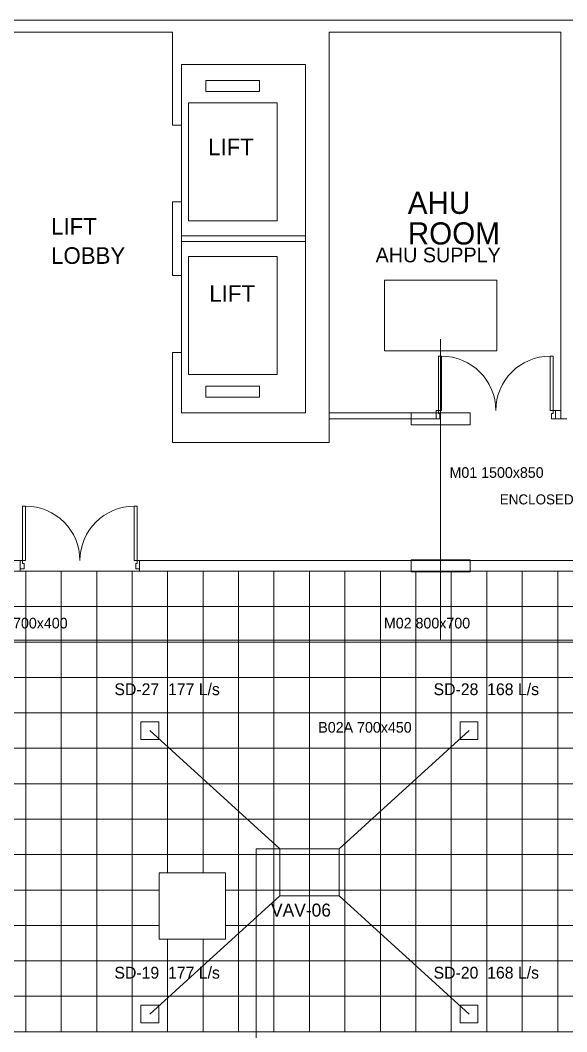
# Model space of a CAD drawing. Header units: millimetres. Extents: x 63846 to 119346, y 12149 to 46142.
# Drawn here: x 76433 to 85679, y 28796 to 45926 of the extents above; entities that cross this region are included whole.
import ezdxf

# ---------------------------------------------------------------- set-up
doc = ezdxf.new("R2010")
doc.units = ezdxf.units.MM
for name, color, linetype, lineweight in [('ARCH', 8, 'Continuous', 5), ('Ceiling Grid', 9, 'Continuous', 5), ('M-DUCT', 5, 'Continuous', 40), ('M-DUCT-TEXT', 5, 'Continuous', 18), ('M-FLEX', 3, 'Continuous', 18), ('M-REVIEW', 1, 'Continuous', 30), ('M-SUP-DIFF', 5, 'Continuous', 30), ('M-TEXT', 7, 'Continuous', 18), ('M-VAV', 6, 'Continuous', 30)]:
    doc.layers.add(name, color=color, linetype=linetype, lineweight=lineweight)

msp = doc.modelspace()

# ---------------------------------------------------------------- linework, layer by layer
at = {"layer": 'ARCH', "lineweight": 15}
for p, q in [((95209, 45926), (64346, 45926)), ((64346, 45926), (109346, 45926)), ((85579, 45726), (81659, 45726)), ((78783, 30363), (78783, 31488)), ((79908, 31488), (78783, 31488)), ((78783, 31488), (78783, 30363)), ((79908, 30363), (79908, 31488)), ((78783, 30363), (79908, 30363))]:
    msp.add_line(p, q, dxfattribs=at)
at = {"layer": 'ARCH', "linetype": 'ByBlock', "lineweight": 9}
for p, q in [((79009, 45726), (75959, 45726)), ((79009, 45726), (79009, 44151)), ((81659, 45726), (81659, 38776)), ((85579, 45726), (85579, 39176)), ((81259, 45176), (79159, 45176)), ((81259, 45176), (79159, 45176)), ((79159, 45176), (79159, 44151)), ((81259, 45176), (81259, 39276)), ((80480, 44906), (79574, 44906)), ((79574, 44906), (79574, 44721)), ((80480, 44721), (80480, 44906)), ((79574, 44721), (80480, 44721)), ((79277, 44526), (79277, 42526)), ((80777, 44526), (79277, 44526)), ((80777, 44526), (80777, 42526)), ((79159, 44151), (79009, 44151)), ((79159, 44151), (79159, 42851)), ((79009, 42851), (79009, 41601)), ((79009, 42851), (79159, 42851)), ((79159, 42851), (79159, 41601)), ((79277, 42526), (80777, 42526)), ((79159, 42276), (81259, 42276)), ((79159, 42176), (81259, 42176)), ((81259, 42176), (81259, 39476)), ((79277, 39926), (79277, 41926)), ((79277, 41926), (80777, 41926)), ((80777, 39926), (80777, 41926)), ((79009, 41601), (79159, 41601)), ((79159, 40301), (79159, 41601)), ((79009, 40301), (79009, 38776)), ((79159, 40301), (79009, 40301)), ((79159, 40301), (79159, 39276)), ((83509, 39316), (83509, 40236)), ((83559, 40236), (83509, 40236)), ((83559, 40236), (83559, 39316)), ((85399, 40236), (85399, 39316)), ((85399, 40236), (85449, 40236)), ((85449, 39316), (85449, 40236)), ((80777, 39926), (79277, 39926)), ((79574, 39730), (80480, 39730)), ((79574, 39545), (79574, 39730)), ((80480, 39730), (80480, 39545)), ((80480, 39545), (79574, 39545)), ((81259, 39276), (79159, 39276)), ((81659, 39276), (83469, 39276)), ((83469, 39316), (83509, 39316)), ((83469, 39176), (83469, 39316)), ((83469, 39301), (83469, 39301)), ((83509, 39316), (83509, 39266)), ((83559, 39316), (83509, 39316)), ((83509, 39266), (83534, 39266)), ((83534, 39266), (83534, 39176)), ((85399, 39316), (85449, 39316)), ((85449, 39266), (85424, 39266)), ((85424, 39266), (85424, 39176)), ((85579, 39316), (85449, 39316)), ((85449, 39316), (85449, 39266)), ((85489, 39176), (85489, 39316)), ((85489, 39301), (85489, 39301)), ((81659, 39176), (83469, 39176)), ((83469, 39216), (83469, 39176)), ((83534, 39176), (83469, 39176)), ((85424, 39176), (85489, 39176)), ((85489, 39216), (85489, 39176)), ((85579, 39176), (85679, 39176)), ((79009, 38776), (81659, 38776)), ((76473, 36776), (76473, 37696)), ((76523, 37696), (76473, 37696)), ((76523, 37696), (76523, 36776)), ((78363, 37696), (78363, 36776)), ((78363, 37696), (78413, 37696)), ((78413, 36776), (78413, 37696)), ((64526, 36776), (76473, 36776)), ((76433, 36776), (76473, 36776)), ((76433, 36636), (76433, 36776)), ((76433, 36761), (76433, 36761)), ((76473, 36776), (76473, 36726)), ((76523, 36776), (76473, 36776)), ((76473, 36726), (76498, 36726)), ((76498, 36726), (76498, 36636)), ((78363, 36776), (78413, 36776)), ((78413, 36726), (78388, 36726)), ((78388, 36726), (78388, 36636)), ((78453, 36776), (78413, 36776)), ((78413, 36776), (78413, 36726)), ((78453, 36776), (95209, 36776)), ((78453, 36636), (78453, 36776)), ((78453, 36761), (78453, 36761)), ((76498, 36636), (76433, 36636)), ((76433, 36636), (76433, 36596)), ((78388, 36636), (78453, 36636)), ((78453, 36636), (78453, 36596)), ((78453, 36596), (95209, 36596))]:
    msp.add_line(p, q, dxfattribs=at)
at = {"layer": 'ARCH', "lineweight": 9}
msp.add_line((85489, 39176), (85579, 39176), dxfattribs=at)
at = {"layer": 'ARCH', "linetype": 'ByBlock', "lineweight": 9}
for centre, start, end in [((83559, 39316), 0, 90), ((85399, 39316), 90, 180), ((76523, 36776), 0, 90), ((78363, 36776), 90, 180)]:
    msp.add_arc(centre, 920, start, end, dxfattribs=at)
at = {"layer": 'Ceiling Grid', "lineweight": 15}
for points in [[(75926, 36596), (76526, 36596), (76526, 35996), (75926, 35996)], [(76526, 36596), (77126, 36596), (77126, 35996), (76526, 35996)], [(77126, 36596), (77726, 36596), (77726, 35996), (77126, 35996)], [(77726, 36596), (78326, 36596), (78326, 35996), (77726, 35996)], [(78326, 36596), (78926, 36596), (78926, 35996), (78326, 35996)], [(78926, 36596), (79526, 36596), (79526, 35996), (78926, 35996)], [(79526, 36596), (80126, 36596), (80126, 35996), (79526, 35996)], [(80126, 36596), (80726, 36596), (80726, 35996), (80126, 35996)], [(80726, 36596), (81326, 36596), (81326, 35996), (80726, 35996)], [(81326, 36596), (81926, 36596), (81926, 35996), (81326, 35996)], [(81926, 36596), (82526, 36596), (82526, 35996), (81926, 35996)], [(82526, 36596), (83126, 36596), (83126, 35996), (82526, 35996)], [(83126, 36596), (83726, 36596), (83726, 35996), (83126, 35996)], [(83726, 36596), (84326, 36596), (84326, 35996), (83726, 35996)], [(84326, 36596), (84926, 36596), (84926, 35996), (84326, 35996)], [(84926, 36596), (85526, 36596), (85526, 35996), (84926, 35996)], [(85526, 36596), (86126, 36596), (86126, 35996), (85526, 35996)], [(75926, 35996), (76526, 35996), (76526, 35396), (75926, 35396)], [(76526, 35996), (77126, 35996), (77126, 35396), (76526, 35396)], [(77126, 35996), (77726, 35996), (77726, 35396), (77126, 35396)], [(77726, 35996), (78326, 35996), (78326, 35396), (77726, 35396)], [(78326, 35996), (78926, 35996), (78926, 35396), (78326, 35396)], [(78926, 35996), (79526, 35996), (79526, 35396), (78926, 35396)], [(79526, 35996), (80126, 35996), (80126, 35396), (79526, 35396)], [(80126, 35996), (80726, 35996), (80726, 35396), (80126, 35396)], [(80726, 35996), (81326, 35996), (81326, 35396), (80726, 35396)], [(81326, 35996), (81926, 35996), (81926, 35396), (81326, 35396)], [(81926, 35996), (82526, 35996), (82526, 35396), (81926, 35396)], [(82526, 35996), (83126, 35996), (83126, 35396), (82526, 35396)], [(83126, 35996), (83726, 35996), (83726, 35396), (83126, 35396)], [(83726, 35996), (84326, 35996), (84326, 35396), (83726, 35396)], [(84326, 35996), (84926, 35996), (84926, 35396), (84326, 35396)], [(84926, 35996), (85526, 35996), (85526, 35396), (84926, 35396)], [(85526, 35996), (86126, 35996), (86126, 35396), (85526, 35396)], [(75926, 35396), (76526, 35396), (76526, 34796), (75926, 34796)], [(76526, 35396), (77126, 35396), (77126, 34796), (76526, 34796)], [(77126, 35396), (77726, 35396), (77726, 34796), (77126, 34796)], [(77726, 35396), (78326, 35396), (78326, 34796), (77726, 34796)], [(78326, 35396), (78926, 35396), (78926, 34796), (78326, 34796)], [(78926, 35396), (79526, 35396), (79526, 34796), (78926, 34796)], [(79526, 35396), (80126, 35396), (80126, 34796), (79526, 34796)], [(80126, 35396), (80726, 35396), (80726, 34796), (80126, 34796)], [(80726, 35396), (81326, 35396), (81326, 34796), (80726, 34796)], [(81326, 35396), (81926, 35396), (81926, 34796), (81326, 34796)], [(81926, 35396), (82526, 35396), (82526, 34796), (81926, 34796)], [(82526, 35396), (83126, 35396), (83126, 34796), (82526, 34796)], [(83126, 35396), (83726, 35396), (83726, 34796), (83126, 34796)], [(83726, 35396), (84326, 35396), (84326, 34796), (83726, 34796)], [(84326, 35396), (84926, 35396), (84926, 34796), (84326, 34796)], [(84926, 35396), (85526, 35396), (85526, 34796), (84926, 34796)], [(85526, 35396), (86126, 35396), (86126, 34796), (85526, 34796)], [(75926, 34796), (76526, 34796), (76526, 34196), (75926, 34196)], [(76526, 34796), (77126, 34796), (77126, 34196), (76526, 34196)], [(77126, 34796), (77726, 34796), (77726, 34196), (77126, 34196)], [(77726, 34796), (78326, 34796), (78326, 34196), (77726, 34196)], [(78326, 34796), (78926, 34796), (78926, 34196), (78326, 34196)], [(78926, 34796), (79526, 34796), (79526, 34196), (78926, 34196)], [(79526, 34796), (80126, 34796), (80126, 34196), (79526, 34196)], [(80126, 34796), (80726, 34796), (80726, 34196), (80126, 34196)], [(80726, 34796), (81326, 34796), (81326, 34196), (80726, 34196)], [(81326, 34796), (81926, 34796), (81926, 34196), (81326, 34196)], [(81926, 34796), (82526, 34796), (82526, 34196), (81926, 34196)], [(82526, 34796), (83126, 34796), (83126, 34196), (82526, 34196)], [(83126, 34796), (83726, 34796), (83726, 34196), (83126, 34196)], [(83726, 34796), (84326, 34796), (84326, 34196), (83726, 34196)], [(84326, 34796), (84926, 34796), (84926, 34196), (84326, 34196)], [(84926, 34796), (85526, 34796), (85526, 34196), (84926, 34196)], [(85526, 34796), (86126, 34796), (86126, 34196), (85526, 34196)], [(75926, 34196), (76526, 34196), (76526, 33596), (75926, 33596)], [(76526, 34196), (77126, 34196), (77126, 33596), (76526, 33596)], [(77126, 34196), (77726, 34196), (77726, 33596), (77126, 33596)], [(77726, 34196), (78326, 34196), (78326, 33596), (77726, 33596)], [(78326, 34196), (78926, 34196), (78926, 33596), (78326, 33596)], [(78926, 34196), (79526, 34196), (79526, 33596), (78926, 33596)], [(79526, 34196), (80126, 34196), (80126, 33596), (79526, 33596)], [(80126, 34196), (80726, 34196), (80726, 33596), (80126, 33596)], [(80726, 34196), (81326, 34196), (81326, 33596), (80726, 33596)], [(81326, 34196), (81926, 34196), (81926, 33596), (81326, 33596)], [(81926, 34196), (82526, 34196), (82526, 33596), (81926, 33596)], [(82526, 34196), (83126, 34196), (83126, 33596), (82526, 33596)], [(83126, 34196), (83726, 34196), (83726, 33596), (83126, 33596)], [(83726, 34196), (84326, 34196), (84326, 33596), (83726, 33596)], [(84326, 34196), (84926, 34196), (84926, 33596), (84326, 33596)], [(84926, 34196), (85526, 34196), (85526, 33596), (84926, 33596)], [(85526, 34196), (86126, 34196), (86126, 33596), (85526, 33596)], [(75926, 33596), (76526, 33596), (76526, 32996), (75926, 32996)], [(76526, 33596), (77126, 33596), (77126, 32996), (76526, 32996)], [(77126, 33596), (77726, 33596), (77726, 32996), (77126, 32996)], [(77726, 33596), (78326, 33596), (78326, 32996), (77726, 32996)], [(78326, 33596), (78926, 33596), (78926, 32996), (78326, 32996)], [(78926, 33596), (79526, 33596), (79526, 32996), (78926, 32996)], [(79526, 33596), (80126, 33596), (80126, 32996), (79526, 32996)], [(80126, 33596), (80726, 33596), (80726, 32996), (80126, 32996)], [(80726, 33596), (81326, 33596), (81326, 32996), (80726, 32996)], [(81326, 33596), (81926, 33596), (81926, 32996), (81326, 32996)], [(81926, 33596), (82526, 33596), (82526, 32996), (81926, 32996)], [(82526, 33596), (83126, 33596), (83126, 32996), (82526, 32996)], [(83126, 33596), (83726, 33596), (83726, 32996), (83126, 32996)], [(83726, 33596), (84326, 33596), (84326, 32996), (83726, 32996)], [(84326, 33596), (84926, 33596), (84926, 32996), (84326, 32996)], [(84926, 33596), (85526, 33596), (85526, 32996), (84926, 32996)], [(85526, 33596), (86126, 33596), (86126, 32996), (85526, 32996)], [(75926, 32996), (76526, 32996), (76526, 32396), (75926, 32396)], [(76526, 32996), (77126, 32996), (77126, 32396), (76526, 32396)], [(77126, 32996), (77726, 32996), (77726, 32396), (77126, 32396)], [(77726, 32996), (78326, 32996), (78326, 32396), (77726, 32396)], [(78326, 32996), (78926, 32996), (78926, 32396), (78326, 32396)], [(78926, 32996), (79526, 32996), (79526, 32396), (78926, 32396)], [(79526, 32996), (80126, 32996), (80126, 32396), (79526, 32396)], [(80126, 32996), (80726, 32996), (80726, 32396), (80126, 32396)], [(80726, 32996), (81326, 32996), (81326, 32396), (80726, 32396)], [(81326, 32996), (81926, 32996), (81926, 32396), (81326, 32396)], [(81926, 32996), (82526, 32996), (82526, 32396), (81926, 32396)], [(82526, 32996), (83126, 32996), (83126, 32396), (82526, 32396)], [(83126, 32996), (83726, 32996), (83726, 32396), (83126, 32396)], [(83726, 32996), (84326, 32996), (84326, 32396), (83726, 32396)], [(84326, 32996), (84926, 32996), (84926, 32396), (84326, 32396)], [(84926, 32996), (85526, 32996), (85526, 32396), (84926, 32396)], [(85526, 32996), (86126, 32996), (86126, 32396), (85526, 32396)], [(75926, 32396), (76526, 32396), (76526, 31796), (75926, 31796)], [(76526, 32396), (77126, 32396), (77126, 31796), (76526, 31796)], [(77126, 32396), (77726, 32396), (77726, 31796), (77126, 31796)], [(77726, 32396), (78326, 32396), (78326, 31796), (77726, 31796)], [(78326, 32396), (78926, 32396), (78926, 31796), (78326, 31796)], [(78926, 32396), (79526, 32396), (79526, 31796), (78926, 31796)], [(79526, 32396), (80126, 32396), (80126, 31796), (79526, 31796)], [(80126, 32396), (80726, 32396), (80726, 31796), (80126, 31796)], [(80726, 32396), (81326, 32396), (81326, 31796), (80726, 31796)], [(81326, 32396), (81926, 32396), (81926, 31796), (81326, 31796)], [(81926, 32396), (82526, 32396), (82526, 31796), (81926, 31796)], [(82526, 32396), (83126, 32396), (83126, 31796), (82526, 31796)], [(83126, 32396), (83726, 32396), (83726, 31796), (83126, 31796)], [(83726, 32396), (84326, 32396), (84326, 31796), (83726, 31796)], [(84326, 32396), (84926, 32396), (84926, 31796), (84326, 31796)], [(84926, 32396), (85526, 32396), (85526, 31796), (84926, 31796)], [(85526, 32396), (86126, 32396), (86126, 31796), (85526, 31796)], [(75926, 31796), (76526, 31796), (76526, 31196), (75926, 31196)], [(76526, 31796), (77126, 31796), (77126, 31196), (76526, 31196)], [(77126, 31796), (77726, 31796), (77726, 31196), (77126, 31196)], [(77726, 31796), (78326, 31796), (78326, 31196), (77726, 31196)], [(80126, 31796), (80726, 31796), (80726, 31196), (80126, 31196)], [(80726, 31796), (81326, 31796), (81326, 31196), (80726, 31196)], [(81326, 31796), (81926, 31796), (81926, 31196), (81326, 31196)], [(81926, 31796), (82526, 31796), (82526, 31196), (81926, 31196)], [(82526, 31796), (83126, 31796), (83126, 31196), (82526, 31196)], [(83126, 31796), (83726, 31796), (83726, 31196), (83126, 31196)], [(83726, 31796), (84326, 31796), (84326, 31196), (83726, 31196)], [(84326, 31796), (84926, 31796), (84926, 31196), (84326, 31196)], [(84926, 31796), (85526, 31796), (85526, 31196), (84926, 31196)], [(85526, 31796), (86126, 31796), (86126, 31196), (85526, 31196)], [(75926, 31196), (76526, 31196), (76526, 30596), (75926, 30596)], [(76526, 31196), (77126, 31196), (77126, 30596), (76526, 30596)], [(77126, 31196), (77726, 31196), (77726, 30596), (77126, 30596)], [(77726, 31196), (78326, 31196), (78326, 30596), (77726, 30596)], [(80126, 31196), (80726, 31196), (80726, 30596), (80126, 30596)], [(80726, 31196), (81326, 31196), (81326, 30596), (80726, 30596)], [(81326, 31196), (81926, 31196), (81926, 30596), (81326, 30596)], [(81926, 31196), (82526, 31196), (82526, 30596), (81926, 30596)], [(82526, 31196), (83126, 31196), (83126, 30596), (82526, 30596)], [(83126, 31196), (83726, 31196), (83726, 30596), (83126, 30596)], [(83726, 31196), (84326, 31196), (84326, 30596), (83726, 30596)], [(84326, 31196), (84926, 31196), (84926, 30596), (84326, 30596)], [(84926, 31196), (85526, 31196), (85526, 30596), (84926, 30596)], [(85526, 31196), (86126, 31196), (86126, 30596), (85526, 30596)], [(75926, 30596), (76526, 30596), (76526, 29996), (75926, 29996)], [(76526, 30596), (77126, 30596), (77126, 29996), (76526, 29996)], [(77126, 30596), (77726, 30596), (77726, 29996), (77126, 29996)], [(77726, 30596), (78326, 30596), (78326, 29996), (77726, 29996)], [(80126, 30596), (80726, 30596), (80726, 29996), (80126, 29996)], [(80726, 30596), (81326, 30596), (81326, 29996), (80726, 29996)], [(81326, 30596), (81926, 30596), (81926, 29996), (81326, 29996)], [(81926, 30596), (82526, 30596), (82526, 29996), (81926, 29996)], [(82526, 30596), (83126, 30596), (83126, 29996), (82526, 29996)], [(83126, 30596), (83726, 30596), (83726, 29996), (83126, 29996)], [(83726, 30596), (84326, 30596), (84326, 29996), (83726, 29996)], [(84326, 30596), (84926, 30596), (84926, 29996), (84326, 29996)], [(84926, 30596), (85526, 30596), (85526, 29996), (84926, 29996)], [(85526, 30596), (86126, 30596), (86126, 29996), (85526, 29996)], [(75926, 29996), (76526, 29996), (76526, 29396), (75926, 29396)], [(76526, 29996), (77126, 29996), (77126, 29396), (76526, 29396)], [(77126, 29996), (77726, 29996), (77726, 29396), (77126, 29396)], [(77726, 29996), (78326, 29996), (78326, 29396), (77726, 29396)], [(78326, 29996), (78926, 29996), (78926, 29396), (78326, 29396)], [(78926, 29996), (79526, 29996), (79526, 29396), (78926, 29396)], [(79526, 29996), (80126, 29996), (80126, 29396), (79526, 29396)], [(80126, 29996), (80726, 29996), (80726, 29396), (80126, 29396)], [(80726, 29996), (81326, 29996), (81326, 29396), (80726, 29396)], [(81326, 29996), (81926, 29996), (81926, 29396), (81326, 29396)], [(81926, 29996), (82526, 29996), (82526, 29396), (81926, 29396)], [(82526, 29996), (83126, 29996), (83126, 29396), (82526, 29396)], [(83126, 29996), (83726, 29996), (83726, 29396), (83126, 29396)], [(83726, 29996), (84326, 29996), (84326, 29396), (83726, 29396)], [(84326, 29996), (84926, 29996), (84926, 29396), (84326, 29396)], [(84926, 29996), (85526, 29996), (85526, 29396), (84926, 29396)], [(85526, 29996), (86126, 29996), (86126, 29396), (85526, 29396)], [(75926, 29396), (76526, 29396), (76526, 28796), (75926, 28796)], [(76526, 29396), (77126, 29396), (77126, 28796), (76526, 28796)], [(77126, 29396), (77726, 29396), (77726, 28796), (77126, 28796)], [(77726, 29396), (78326, 29396), (78326, 28796), (77726, 28796)], [(78326, 29396), (78926, 29396), (78926, 28796), (78326, 28796)], [(78926, 29396), (79526, 29396), (79526, 28796), (78926, 28796)], [(79526, 29396), (80126, 29396), (80126, 28796), (79526, 28796)], [(80126, 29396), (80726, 29396), (80726, 28796), (80126, 28796)], [(80726, 29396), (81326, 29396), (81326, 28796), (80726, 28796)], [(81326, 29396), (81926, 29396), (81926, 28796), (81326, 28796)], [(81926, 29396), (82526, 29396), (82526, 28796), (81926, 28796)], [(82526, 29396), (83126, 29396), (83126, 28796), (82526, 28796)], [(83126, 29396), (83726, 29396), (83726, 28796), (83126, 28796)], [(83726, 29396), (84326, 29396), (84326, 28796), (83726, 28796)], [(84326, 29396), (84926, 29396), (84926, 28796), (84326, 28796)], [(84926, 29396), (85526, 29396), (85526, 28796), (84926, 28796)], [(85526, 29396), (86126, 29396), (86126, 28796), (85526, 28796)]]:
    msp.add_lwpolyline(points, close=True, dxfattribs=at)
for points in [[(78783, 31196), (78326, 31196), (78326, 31796), (78926, 31796), (78926, 31488)], [(78926, 31488), (78926, 31796), (79526, 31796), (79526, 31488)], [(79526, 31488), (79526, 31796), (80126, 31796), (80126, 31196), (79908, 31196)], [(78783, 30596), (78326, 30596), (78326, 31196), (78783, 31196)], [(79908, 31196), (80126, 31196), (80126, 30596), (79908, 30596)], [(78926, 30363), (78926, 29996), (78326, 29996), (78326, 30596), (78783, 30596)], [(79908, 30596), (80126, 30596), (80126, 29996), (79526, 29996), (79526, 30363)], [(79526, 30363), (79526, 29996), (78926, 29996), (78926, 30363)]]:
    msp.add_lwpolyline(points, dxfattribs=at)
at = {"layer": 'M-DUCT', "lineweight": 15}
for p, q in [((83546, 40526), (83546, 35426)), ((81326, 35426), (69926, 35426)), ((83546, 35426), (81326, 35426)), ((81326, 35426), (81326, 31896)), ((83546, 35426), (92126, 35426)), ((81326, 31896), (80426, 31896)), ((80426, 31896), (80426, 22696))]:
    msp.add_line(p, q, dxfattribs=at)
msp.add_lwpolyline([(82596, 40326), (84496, 40326), (84496, 41526), (82596, 41526)], close=True, dxfattribs=at)
at = {"layer": 'M-FLEX', "lineweight": 15}
for p, q in [((80826, 31896), (78626, 33896)), ((81826, 31896), (84026, 33896)), ((80826, 31096), (78626, 29096)), ((81826, 31096), (84026, 29096))]:
    msp.add_line(p, q, dxfattribs=at)
at = {"layer": 'M-REVIEW', "lineweight": 15}
for points in [[(83046, 39076), (84046, 39076), (84046, 39276), (83046, 39276)], [(83046, 36586), (84046, 36586), (84046, 36786), (83046, 36786)]]:
    msp.add_lwpolyline(points, close=True, dxfattribs=at)
at = {"layer": 'M-SUP-DIFF', "lineweight": 15}
for points in [[(78326, 33596), (78926, 33596), (78926, 34196), (78326, 34196)], [(83726, 33596), (84326, 33596), (84326, 34196), (83726, 34196)], [(78476, 33746), (78776, 33746), (78776, 34046), (78476, 34046)], [(83876, 33746), (84176, 33746), (84176, 34046), (83876, 34046)], [(78326, 28796), (78926, 28796), (78926, 29396), (78326, 29396)], [(83726, 28796), (84326, 28796), (84326, 29396), (83726, 29396)], [(78476, 28946), (78776, 28946), (78776, 29246), (78476, 29246)], [(83876, 28946), (84176, 28946), (84176, 29246), (83876, 29246)]]:
    msp.add_lwpolyline(points, close=True, dxfattribs=at)
at = {"layer": 'M-VAV', "lineweight": 15}
msp.add_lwpolyline([(80826, 31096), (81826, 31096), (81826, 31896), (80826, 31896)], close=True, dxfattribs=at)

# ---------------------------------------------------------------- texts
at = {"layer": 'ARCH', "linetype": 'ByBlock', "lineweight": 9}
for s, height, p in [('LIFT', 281.2, (79613, 43639)), ('AHU', 375, (82989, 42646)), ('LIFT', 281.2, (76955, 42295)), ('ROOM', 375, (82989, 42128)), ('LOBBY', 281.2, (76955, 41800)), ('LIFT', 281.2, (79632, 41157))]:
    msp.add_text(s, height=height, dxfattribs=at).set_placement(p)
at = {"layer": 'M-DUCT-TEXT', "lineweight": 15}
for s, p in [('M01 1500x850', (83696, 38176)), ('M03 700x400', (75776, 35626)), ('M02 800x700', (82586, 35626)), ('B02A 700x450', (81476, 33861))]:
    msp.add_text(s, height=180, dxfattribs=at).set_placement(p)
at = {"layer": 'M-REVIEW', "lineweight": 15}
msp.add_text('ENCLOSED CROSSING: REVIEW FIRE STRATEGY', height=170, dxfattribs=at).set_placement((84546, 37726))
at = {"layer": 'M-TEXT', "lineweight": 15}
for s, height, p in [('AHU SUPPLY', 250, (82446, 41826)), ('SD-27  177 L/s', 200, (78026, 34496)), ('SD-28  168 L/s', 200, (83426, 34496)), ('VAV-06', 220, (80676, 30746)), ('SD-19  177 L/s', 200, (78026, 29696)), ('SD-20  168 L/s', 200, (83426, 29696))]:
    msp.add_text(s, height=height, dxfattribs=at).set_placement(p)

doc.saveas('drawing.dxf')
